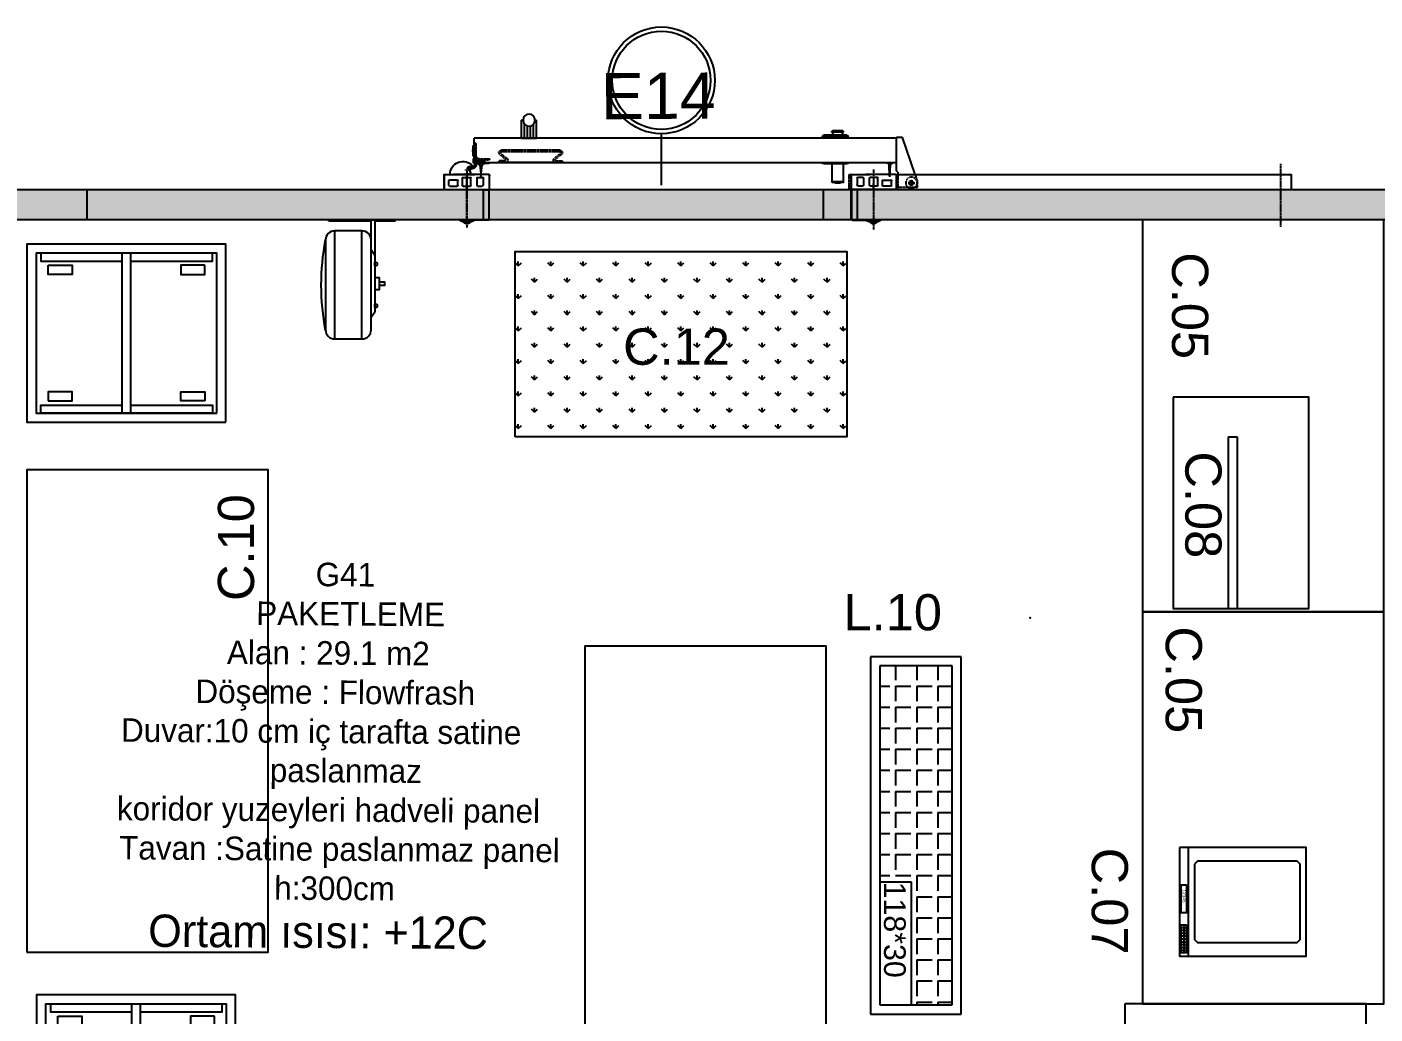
# Model space of a CAD drawing. Header units: millimetres. Extents: x 17474 to 44983, y -1049 to 14585.
# Drawn here: x 21707.8 to 22154.9, y 1171.8 to 1499.1 of the extents above; entities that cross this region are included whole.
import ezdxf

# ---------------------------------------------------------------- set-up
doc = ezdxf.new("R2010")
doc.units = ezdxf.units.MM
doc.linetypes.add('STRICHPUNKT', pattern=[1, 0.5, -0.25, 0, -0.25])
doc.linetypes.add('VERDECKT', pattern=[0.375, 0.25, -0.125])
for name, color, linetype in [('10 CM  SOĞUK ODA PANEL-PASLANMAZ KAPLAMA', 253, 'Continuous'), ('ACHSEN', 12, 'STRICHPUNKT'), ('BEMASSUNG', 9, 'Continuous'), ('Kıtc-028 Yer Izgarası', 252, 'Continuous'), ('NOKTA', 7, 'Continuous'), ('S2000-001 Duvar', 6, 'Continuous'), ('S2000-002 Çizgi', 7, 'Continuous'), ('SOĞUK ODA KAPI', 42, 'Continuous'), ('TEFRIS-SABIT_OGE', 7, 'Continuous'), ('TEXT03', 2, 'Continuous'), ('TXT-YOO', 7, 'Continuous'), ('UMRISS02', 1, 'Continuous'), ('UMRISS03', 2, 'Continuous'), ('UMRISS05', 3, 'Continuous'), ('VERDECKTE', 13, 'VERDECKT'), ('YAZI-1_OGE', 255, 'Continuous')]:
    doc.layers.add(name, color=color, linetype=linetype)
doc.layers.add('DÖŞEME', color=7, linetype='Continuous', lineweight=13, true_color=0x616161)
doc.styles.add('MEKAN', font='stylu.ttf', dxfattribs={"height": 13})
doc.styles.get("Standard").update_dxf_attribs({"font": 'arial.ttf'})
doc.styles.add('X_Roads$0$Standard', font='arial.ttf')

# ---------------------------------------------------------------- blocks, each defined once
blk = doc.blocks.new('A$C05756873')
at = {"layer": 'S2000-002 Çizgi'}
for p, q in [((88.93, 11.99), (69.86, 0)), ((144.93, 11.99), (125.86, 0))]:
    blk.add_line(p, q, dxfattribs=at)
for points in [[(0, 0), (165, 0), (165, 80), (0, 80)], [(18.34, 11.61), (74.34, 11.61), (74.34, 67.61), (18.34, 67.61)], [(88.93, 11.99), (144.93, 11.99), (144.93, 67.99), (88.93, 67.99)], [(20.34, 13.61), (72.34, 13.61), (72.34, 65.61), (20.34, 65.61)], [(90.93, 13.99), (142.93, 13.99), (142.93, 65.99), (90.93, 65.99)]]:
    blk.add_lwpolyline(points, close=True, dxfattribs=at)
blk = doc.blocks.new('A$C4F8968D0')
blk.add_line((13.15, 18.31), (13.15, 21.31))
at = {"layer": 'S2000-002 Çizgi'}
for p, q in [((13.15, 21.31), (70, 21.31)), ((13.15, 18.31), (70, 18.31))]:
    blk.add_line(p, q, dxfattribs=at)
blk.add_lwpolyline([(0, 0), (70, 0), (70, 45), (0, 45)], close=True, dxfattribs=at)
blk = doc.blocks.new('A$C36841426')
at = {"layer": 'S2000-002 Çizgi'}
for p, q in [((36, 3), (0, 3)), ((25.59, 1.48), (34.9, 1.48)), ((26.55, 2.36), (26.55, 0.61)), ((27.5, 2.36), (27.5, 0.61)), ((28.45, 2.36), (28.45, 0.61)), ((29.4, 2.36), (29.4, 0.61)), ((30.35, 2.36), (30.35, 0.61)), ((31.3, 2.36), (31.3, 0.61)), ((32.25, 2.36), (32.25, 0.61)), ((33.2, 2.36), (33.2, 0.61)), ((34.15, 2.36), (34.15, 0.61))]:
    blk.add_line(p, q, dxfattribs=at)
for points in [[(0, 0), (36, 0), (36, 42), (0, 42)], [(5.5, 5), (30.5, 5), (31.5, 6), (31.5, 39), (30.5, 40), (5.5, 40), (4.5, 39), (4.5, 6)], [(12.32, 2.36), (21.62, 2.36), (21.62, 0.61), (12.32, 0.61)], [(25.59, 2.36), (34.9, 2.36), (34.9, 0.61), (25.59, 0.61)]]:
    blk.add_lwpolyline(points, close=True, dxfattribs=at)
blk.add_text('12345', height=1.12, dxfattribs=at).set_placement((13.85, 1))
blk = doc.blocks.new('A$C7A461B3E')
at = {"layer": 'S2000-002 Çizgi'}
for points in [[(0, 0), (59, 0), (59, 66), (0, 66)], [(3, 3), (56, 3), (56, 63), (3, 63)], [(7, 59), (7, 51), (10.05, 51), (10.05, 59)], [(52, 59), (52, 51), (48.95, 51), (48.95, 59)], [(3, 31.5), (56, 31.5), (56, 34.5), (3, 34.5)], [(7, 7), (7, 15), (10.05, 15), (10.05, 7)], [(52, 7), (52, 15), (48.95, 15), (48.95, 7)]]:
    blk.add_lwpolyline(points, close=True, dxfattribs=at)
for points in [[(5.63, 31.5), (5.63, 4.42), (3, 4.42), (3, 61.36), (5.63, 61.36), (5.63, 34.5)], [(53.37, 31.5), (53.37, 4.42), (56, 4.42), (56, 61.36), (53.37, 61.36), (53.37, 34.5)]]:
    blk.add_lwpolyline(points, dxfattribs=at)
blk = doc.blocks.new('A$C09E06200')
at = {"layer": 'Kıtc-028 Yer Izgarası'}
for p, q in [((118.4, 30), (0, 30)), ((0, 30), (0, 0)), ((115.4, 27), (3, 27)), ((3, 27), (3, 3)), ((9.65, 22.26), (9.65, 27)), ((16.63, 22.26), (16.63, 27)), ((23.62, 22.26), (23.62, 27)), ((30.6, 22.26), (30.6, 27)), ((37.59, 22.26), (37.59, 27)), ((44.57, 22.26), (44.57, 27)), ((51.56, 22.26), (51.56, 27)), ((58.54, 22.26), (58.54, 27)), ((65.53, 22.26), (65.53, 27)), ((72.51, 22.26), (72.51, 27)), ((79.5, 22.26), (79.5, 27)), ((86.48, 22.26), (86.48, 27)), ((93.47, 22.26), (93.47, 27)), ((100.45, 22.26), (100.45, 27)), ((107.44, 22.26), (107.44, 27)), ((114.42, 22.26), (114.42, 27)), ((115.4, 3), (115.4, 27)), ((118.4, 0), (118.4, 30)), ((3, 22.26), (7.74, 22.26)), ((9.65, 22.26), (14.73, 22.26)), ((9.65, 15.27), (9.65, 20.35)), ((16.63, 22.26), (21.71, 22.26)), ((16.63, 15.27), (16.63, 20.35)), ((23.62, 22.26), (28.7, 22.26)), ((23.62, 15.27), (23.62, 20.35)), ((30.6, 22.26), (35.68, 22.26)), ((30.6, 15.27), (30.6, 20.35)), ((37.59, 22.26), (42.67, 22.26)), ((37.59, 15.27), (37.59, 20.35)), ((44.57, 22.26), (49.65, 22.26)), ((44.57, 15.27), (44.57, 20.35)), ((51.56, 22.26), (56.64, 22.26)), ((51.56, 15.27), (51.56, 20.35)), ((58.54, 22.26), (63.62, 22.26)), ((58.54, 15.27), (58.54, 20.35)), ((65.53, 22.26), (70.61, 22.26)), ((65.53, 15.27), (65.53, 20.35)), ((72.51, 22.26), (77.59, 22.26)), ((72.51, 15.27), (72.51, 20.35)), ((79.5, 22.26), (84.58, 22.26)), ((79.5, 15.27), (79.5, 20.35)), ((86.48, 22.26), (91.56, 22.26)), ((86.48, 15.27), (86.48, 20.35)), ((93.47, 22.26), (98.55, 22.26)), ((93.47, 15.27), (93.47, 20.35)), ((100.45, 22.26), (105.53, 22.26)), ((100.45, 15.27), (100.45, 20.35)), ((107.44, 22.26), (112.52, 22.26)), ((107.44, 15.27), (107.44, 20.35)), ((114.42, 22.26), (115.4, 22.26)), ((114.42, 15.27), (114.42, 20.35)), ((3, 15.27), (7.74, 15.27)), ((9.65, 15.27), (14.73, 15.27)), ((16.63, 15.27), (21.71, 15.27)), ((23.62, 15.27), (28.7, 15.27)), ((30.6, 15.27), (35.68, 15.27)), ((37.59, 15.27), (42.67, 15.27)), ((44.57, 15.27), (49.65, 15.27)), ((51.56, 15.27), (56.64, 15.27)), ((58.54, 15.27), (63.62, 15.27)), ((65.53, 15.27), (70.61, 15.27)), ((72.51, 15.27), (77.59, 15.27)), ((115.4, 13.5), (74.67, 13.5)), ((74.67, 13.5), (74.67, 3)), ((79.5, 15.27), (84.58, 15.27)), ((86.48, 15.27), (91.56, 15.27)), ((93.47, 15.27), (98.55, 15.27)), ((100.45, 15.27), (105.53, 15.27)), ((107.44, 15.27), (112.52, 15.27)), ((114.42, 15.27), (115.4, 15.27)), ((115.4, 3), (115.4, 13.5)), ((9.65, 8.29), (9.65, 13.37)), ((16.63, 8.29), (16.63, 13.37)), ((23.62, 8.29), (23.62, 13.37)), ((30.6, 8.29), (30.6, 13.37)), ((37.59, 8.29), (37.59, 13.37)), ((44.57, 8.29), (44.57, 13.37)), ((51.56, 8.29), (51.56, 13.37)), ((58.54, 8.29), (58.54, 13.37)), ((65.53, 8.29), (65.53, 13.37)), ((72.51, 8.29), (72.51, 13.37)), ((3, 8.29), (7.74, 8.29)), ((9.65, 8.29), (14.73, 8.29)), ((9.65, 3), (9.65, 6.38)), ((16.63, 8.29), (21.71, 8.29)), ((16.63, 3), (16.63, 6.38)), ((23.62, 8.29), (28.7, 8.29)), ((23.62, 3), (23.62, 6.38)), ((30.6, 8.29), (35.68, 8.29)), ((30.6, 3), (30.6, 6.38)), ((37.59, 8.29), (42.67, 8.29)), ((37.59, 3), (37.59, 6.38)), ((44.57, 8.29), (49.65, 8.29)), ((44.57, 3), (44.57, 6.38)), ((51.56, 8.29), (56.64, 8.29)), ((51.56, 3), (51.56, 6.38)), ((58.54, 8.29), (63.62, 8.29)), ((58.54, 3), (58.54, 6.38)), ((65.53, 8.29), (70.61, 8.29)), ((65.53, 3), (65.53, 6.38)), ((72.51, 3), (72.51, 6.38)), ((0, 0), (118.4, 0)), ((3, 3), (115.4, 3)), ((74.67, 3), (115.4, 3))]:
    blk.add_line(p, q, dxfattribs=at)
blk.add_text('118*30', height=7.2, dxfattribs=at).set_placement((74.5, 4.43))
blk = doc.blocks.new('A$C7EBE6FAF')
at = {"layer": 'S2000-002 Çizgi', "color": 8}
for points in [[(66, 0), (66, 59), (0, 59), (0, 0)], [(63, 3), (63, 56), (3, 56), (3, 3)], [(34.5, 3), (34.5, 56), (31.5, 56), (31.5, 3)], [(7, 52), (15, 52), (15, 48.95), (7, 48.95)], [(59, 52), (51, 52), (51, 48.95), (59, 48.95)], [(7, 7), (15, 7), (15, 10.05), (7, 10.05)], [(59, 7), (51, 7), (51, 10.05), (59, 10.05)]]:
    blk.add_lwpolyline(points, close=True, dxfattribs=at)
for points in [[(34.5, 53.37), (61.58, 53.37), (61.58, 56), (4.64, 56), (4.64, 53.37), (31.5, 53.37)], [(34.5, 5.63), (61.58, 5.63), (61.58, 3), (4.64, 3), (4.64, 5.63), (31.5, 5.63)]]:
    blk.add_lwpolyline(points, dxfattribs=at)
blk = doc.blocks.new('A$C5B685636')
at = {"layer": 'S2000-002 Çizgi', "ltscale": 100}
for points in [[(1.42, 6.7), (1.42, 36.54, -0.414214), (4.42, 39.54), (13.49, 39.54, -0.414214), (16.49, 36.54), (16.49, 6.7, -0.414214), (13.49, 3.7), (4.42, 3.7, -0.414214)], [(17.76, 29.14), (17.76, 27.97), (18.21, 27.97, 0.414214), (18.51, 28.27), (18.51, 28.84, 0.414214), (18.21, 29.14)], [(17.76, 15.3), (17.76, 14.13), (18.21, 14.13, 0.414214), (18.51, 14.43), (18.51, 15, 0.414214), (18.21, 15.3)]]:
    blk.add_lwpolyline(points, format="xyb", close=True, dxfattribs=at)
for points in [[(4.42, 3.7), (4.42, 39.54), (13.49, 39.54), (13.49, 3.7)], [(17.76, 19.31), (17.76, 23.13), (19.34, 23.13), (19.34, 19.31)], [(19.34, 21.81), (19.34, 20.63), (20.91, 20.63), (20.91, 21.81)]]:
    blk.add_lwpolyline(points, close=True, dxfattribs=at)
for points in [[(16.49, 10.03), (17.76, 11.8), (17.76, 30.63), (16.49, 32.41), (16.49, 10.03)], [(2.52, 0.5), (2.52, 0), (24.43, 0), (24.43, 0.5), (17.76, 0.5), (17.76, 11.8), (16.49, 10.03), (16.49, 0.5), (2.52, 0.5)]]:
    blk.add_lwpolyline(points, dxfattribs=at)
blk.add_arc((80.13, 21.72), 80.13, 169.1652, 190.7982, dxfattribs=at)
blk = doc.blocks.new('ET KAPI KOD')
at = {"layer": 'YAZI-1_OGE', "color": 6}
blk.add_line((15252, 7120.58), (15252, 7137.64), dxfattribs=at)
for radius in [17.7, 16.3]:
    blk.add_circle((15252, 7155.33), radius, dxfattribs=at)
blk = doc.blocks.new('11')
at = {"layer": 'UMRISS05'}
for p, q in [((-32.4, 35.6), (17.6, 35.6)), ((-32.4, 35.6), (-32.4, -24.4)), ((-22.4, 35.6), (-22.4, -11.2)), ((-12.4, 35.6), (-12.4, -5)), ((-2.4, 35.6), (-2.4, -5)), ((7.6, 35.6), (7.6, -11.2)), ((17.6, 35.6), (17.6, -24.4)), ((-27.4, -24.4), (-32.4, -24.4)), ((12.6, -24.4), (17.6, -24.4))]:
    blk.add_line(p, q, dxfattribs=at)
blk.add_circle((-7.4, -24.4), 20, dxfattribs=at)
blk = doc.blocks.new('A$C304B054E')
at = {"layer": 'TEXT03'}
h = blk.add_hatch(dxfattribs=at)
h.set_pattern_fill('ANSI31', color=256, angle=-90, style=0)
h.set_pattern_definition([(225, (2402.35979, 1807.77767), (-0.088388348, 0.088388348), [])])
h.paths.add_polyline_path([(1318.5, 227.2, 0.16), (1293.5, 227.2)])
at = {"layer": 'ACHSEN'}
for p, q in [((76, 188.6), (76, 376.8)), ((76, 361.6), (76, 195.4)), ((1424, 183.3), (1424, 384)), ((2775.3, 373.8), (2775.3, 164.8)), ((76, 253.1), (76, 229.1)), ((1424, 253.1), (1424, 229.1))]:
    blk.add_line(p, q, dxfattribs=at)
at = {"layer": 'ACHSEN', "ltscale": 0.1}
for p, q in [((1559, 228), (1541, 228)), ((1550, 219), (1550, 237))]:
    blk.add_line(p, q, dxfattribs=at)
at = {"layer": 'ACHSEN'}
blk.add_lwpolyline([(1342.7, 247.9), (1349.8, 247.9), (1349.8, 201.2), (1342.7, 201.2)], close=True, dxfattribs=at)
at = {"layer": 'BEMASSUNG'}
for p, q in [((130.9, 350), (130.9, 250)), ((1370.9, 350), (1370.9, 250))]:
    blk.add_line(p, q, dxfattribs=at)
at = {"layer": 'TEXT03'}
for p, q in [((1325, 224.2), (1287, 224.2)), ((1287, 224.2), (1287, 165.2)), ((1322, 227.2), (1290, 227.2)), ((1322, 227.2), (1290, 227.2)), ((1325, 224.2), (1325, 165)), ((1335.2, 165), (1260.2, 165)), ((1339.8, 80), (1254.8, 80)), ((1254.8, 80), (1254.8, 75)), ((1339.8, 75), (1254.8, 75)), ((1334.8, 70), (1259.8, 70)), ((1324.6, 60), (1286.6, 60)), ((1286.6, 60), (1286.6, 58)), ((1324.6, 58), (1286.6, 58)), ((1322.6, 55), (1288.6, 55)), ((1324.6, 60), (1324.6, 58)), ((1339.8, 80), (1339.8, 75))]:
    blk.add_line(p, q, dxfattribs=at)
for centre, radius, start, end in [((1290, 224.2), 3, 90, 180), ((1306, 189.2), 40.1, 71.8194, 108.1806), ((1322, 224.2), 3, 0, 90), ((1260.2, 160), 5, 90, 180), ((1335.2, 160), 5, 0, 90), ((1259.8, 75), 5, 180, 270), ((1283.9, 65), 5.65, 297.764, 62.236), ((1291, 58.8), 4.5, 190.0611, 237.319), ((1327.2, 65), 5.65, 117.764, 242.236), ((1320.1, 58.8), 4.5, 302.681, 349.9389), ((1334.8, 75), 5, 270, 0)]:
    blk.add_arc(centre, radius, start, end, dxfattribs=at)
at = {"layer": 'UMRISS02'}
blk.add_line((92.6, 121), (108, 121), dxfattribs=at)
at = {"layer": 'UMRISS03'}
for p, q in [((64.6, 357.7), (66, 359.5)), ((64.6, 357.7), (87.4, 357.7)), ((86, 359.5), (87.4, 357.7)), ((1414, 359.5), (1412.6, 357.7)), ((1435.4, 357.7), (1412.6, 357.7)), ((1435.4, 357.7), (1434, 359.5)), ((147, 351.2), (50, 351.2)), ((50, 351.2), (50, 350)), ((147.3, 350), (50, 350)), ((53.5, 353.2), (98.5, 353.2)), ((53.5, 353.2), (53.5, 351.2)), ((53.5, 351.2), (98.5, 351.2)), ((98.5, 351.2), (98.5, 353.2)), ((148.8, 252.7), (148.8, 348.5)), ((150, 348.2), (150, 253)), ((150, 331.7), (150, 253)), ((1350, 348.2), (1350, 253)), ((1351.2, 252.7), (1351.2, 348.5)), ((1352.7, 350), (1450, 350)), ((1353, 351.2), (1450, 351.2)), ((1401.5, 351.2), (1401.5, 353.2)), ((1446.5, 353.2), (1401.5, 353.2)), ((1446.5, 351.2), (1401.5, 351.2)), ((1446.5, 353.2), (1446.5, 351.2)), ((1450, 351.2), (1450, 350)), ((0, 248), (0, 202)), ((0, 202), (0, 248)), ((2, 250), (135.1, 250)), ((16, 236.7), (16, 220.7)), ((18, 238.7), (44, 238.7)), ((46, 236.7), (46, 220.7)), ((61, 236.7), (61, 211.7)), ((63, 238.7), (87, 238.7)), ((89, 236.7), (89, 211.7)), ((109, 211.7), (109, 236.7)), ((111, 238.7), (125, 238.7)), ((130, 211.7), (130, 233.7)), ((135, 251.2), (147.3, 251.2)), ((135, 251.2), (135, 250)), ((135, 251.2), (135.1, 251.2)), ((135, 250), (148, 250)), ((143.8, 250), (147, 250)), ((150, 200), (150, 248)), ((1350, 202), (1350, 248)), ((1365, 250), (1352, 250)), ((1365, 251.2), (1352.7, 251.2)), ((1356.2, 250), (1353, 250)), ((1365, 251.2), (1364.9, 251.2)), ((1498, 250), (1364.9, 250)), ((1365, 251.2), (1365, 250)), ((1370, 211.7), (1370, 233.7)), ((1389, 238.7), (1375, 238.7)), ((1391, 211.7), (1391, 236.7)), ((1411, 236.7), (1411, 211.7)), ((1437, 238.7), (1413, 238.7)), ((1439, 236.7), (1439, 211.7)), ((1454, 236.7), (1454, 220.7)), ((1482, 238.7), (1456, 238.7)), ((1484, 236.7), (1484, 220.7)), ((1500, 248), (1500, 202)), ((1500, 202), (1500, 248)), ((2, 200), (89.4, 200)), ((2, 200), (101.7, 200)), ((2, 200), (3, 200)), ((44, 218.7), (18, 218.7)), ((63, 209.7), (87, 209.7)), ((81.3, 179.5), (81.3, 179.5)), ((97.7, 174.1), (82.1, 179.8)), ((99.4, 178.8), (83.1, 184.7)), ((150, 200), (88.2, 200)), ((111, 209.7), (128, 209.7)), ((1352, 200), (1411.8, 200)), ((1389, 209.7), (1372, 209.7)), ((1498, 200), (1398.3, 200)), ((1498, 200), (1410.6, 200)), ((1437, 209.7), (1413, 209.7)), ((1456, 218.7), (1482, 218.7)), ((1477.5, 204.1), (1475.8, 169.6)), ((1478.5, 204.1), (1480.1, 169.6)), ((1498, 200), (1497, 200)), ((1505, 193), (1500, 188)), ((1505, 193), (1500, 188)), ((1500, 188), (1500, 78)), ((1505, 193), (1505, 200.5)), ((1505, 193), (1505, 200.5)), ((1562.2, 200.5), (1520, 78)), ((97, 139.5), (100, 139.5)), ((97, 139.5), (97, 104.5)), ((97.5, 163), (97.5, 150)), ((97.5, 163), (114.8, 163)), ((97.5, 163), (114.8, 163)), ((97.5, 163), (97.5, 150)), ((99.5, 148), (100, 148)), ((100, 160), (108, 160)), ((100, 160), (108, 160)), ((100, 160), (100, 148)), ((101, 163), (101, 169.4)), ((103, 163), (117, 163)), ((103.5, 160), (117.6, 160)), ((106, 163), (106, 169.4)), ((106, 163), (117, 163)), ((113.9, 165.5), (115.5, 165.5)), ((117.1, 160), (114.8, 163)), ((118, 160.3), (118, 162)), ((120.9, 160), (120.9, 160.3)), ((124.9, 160), (124.9, 160.3)), ((127, 160.3), (127, 162)), ((127.9, 160), (130.2, 163)), ((128, 163), (142, 163)), ((128, 163), (142, 163)), ((128.5, 163), (147.3, 163)), ((129.5, 165.5), (131.1, 165.5)), ((130.2, 163), (149, 163)), ((137, 160), (131, 160)), ((136.5, 160), (151.5, 160)), ((151.5, 160.5), (151.5, 160)), ((395, 161), (179, 161)), ((1466.5, 160), (1466.8, 161.5)), ((1471.7, 164.2), (1468.1, 163)), ((1484.2, 164.2), (1487.8, 163)), ((1489.5, 160), (1489.1, 161.5)), ((97, 104.5), (100, 104.5)), ((1520, 78), (1500, 78))]:
    blk.add_line(p, q, dxfattribs=at)
at = {"layer": 'UMRISS03', "linetype": 'STRICHPUNKT'}
for p, q in [((1477.2, 204.1), (1476.7, 195.5)), ((1478.8, 204.1), (1479.2, 195.5))]:
    blk.add_line(p, q, dxfattribs=at)
at = {"layer": 'UMRISS03', "flags": 128}
for points in [[(81.3, 179.5), (81.1, 179.5), (80.7, 179.7), (80.5, 179.8), (80.4, 179.9), (80.3, 180), (80.3, 180), (80.3, 180), (80.3, 180)], [(81.9, 174.8), (82.2, 175.2), (82.4, 175.7), (82.5, 176.3), (82.6, 176.8), (82.6, 177.4), (82.6, 177.9), (82.4, 178.3), (82.2, 178.7), (82, 179.1), (81.7, 179.3), (81.3, 179.4)]]:
    blk.add_lwpolyline(points, dxfattribs=at)
at = {"layer": 'UMRISS03'}
for centre, radius, start, end in [((76, 314.2), 45, 104.7316, 120), ((76, 351.2), 13, 39.7021, 140.2979), ((76, 314.2), 45, 60, 75.2684), ((1424, 314.2), 45, 104.7316, 120), ((1424, 351.2), 13, 39.7021, 140.2979), ((1424, 314.2), 45, 60, 75.2684), ((147, 348.2), 3, 0, 90), ((147.3, 348.5), 1.5, 0, 90), ((1353, 348.2), 3, 90, 180), ((1352.7, 348.5), 1.5, 90, 180), ((2, 248), 2, 90, 180), ((18, 236.7), 2, 90, 180), ((44, 236.7), 2, 0, 90), ((63, 236.7), 2, 90, 180), ((87, 236.7), 2, 0, 90), ((111, 236.7), 2, 90, 180), ((125, 233.7), 5, 0, 90), ((147, 253), 3, 270, 0), ((147.3, 252.7), 1.5, 270, 0), ((148, 248), 2, 0, 90), ((1353, 253), 3, 180, 270), ((1352, 248), 2, 90, 180), ((1352.7, 252.7), 1.5, 180, 270), ((1375, 233.7), 5, 90, 180), ((1389, 236.7), 2, 0, 90), ((1413, 236.7), 2, 90, 180), ((1437, 236.7), 2, 0, 90), ((1456, 236.7), 2, 90, 180), ((1482, 236.7), 2, 0, 90), ((1498, 248), 2, 0, 90), ((2, 202), 2, 180, 270), ((18, 220.7), 2, 180, 270), ((62.9, 200), 43, 180, 318.0866), ((44, 220.7), 2, 270, 0), ((63, 211.7), 2, 180, 270), ((75.7, 225.1), 27.4, 246.6205, 293.3795), ((82.4, 184.2), 3.42, 223.9504, 244.5133), ((82.3, 179.6), 2.02, 132.0695, 168.2654), ((81.5, 181), 1.52, 217.9227, 258.3654), ((60.3, 200), 28, 317.518, 0.0451), ((87, 211.7), 2, 270, 0), ((111, 211.7), 2, 180, 270), ((-217.7, 218.6), 339.9, 351.4567, 357.9851), ((122.5, 207.2), 0.75, 320.1906, 219.8094), ((121.7, 206.6), 0.25, 357.9851, 39.8094), ((123.3, 206.6), 0.25, 140.1906, 182.0149), ((462.7, 218.6), 339.9, 182.0149, 188.5433), ((128, 211.7), 2, 270, 0), ((148, 202), 2, 270, 0), ((1352, 202), 2, 180, 270), ((1372, 211.7), 2, 180, 270), ((1389, 211.7), 2, 270, 0), ((1413, 211.7), 2, 180, 270), ((1437, 211.7), 2, 270, 0), ((1456, 220.7), 2, 180, 270), ((1478, 204.8), 0.75, 320.1906, 219.8094), ((1477.2, 204.1), 0.25, 357.9851, 39.8094), ((1478.7, 204.1), 0.25, 140.1906, 182.0149), ((1482, 220.7), 2, 270, 0), ((1498, 202), 2, 270, 0), ((99.5, 150), 2, 180, 284.4626), ((99.5, 150), 2, 180, 270), ((96, 169.4), 5, 0, 70), ((96, 169.4), 10, 0, 70), ((114, 162.5), 3, 90.4655, 170.4098), ((115.4, 168.5), 3, 270.4655, 351.4567), ((117, 162), 1, 0, 90), ((122.9, 160.3), 2, 0, 180), ((129.5, 168.5), 3, 188.5433, 270), ((128, 162), 1, 90, 180), ((131, 162.5), 3, 9.5902, 89.5345), ((149, 160.5), 2.5, 0, 90), ((1468.8, 161.1), 2, 108.4175, 168), ((1469.8, 169.8), 6, 288.4175, 357.2876), ((1486.1, 169.8), 6, 182.7124, 251.5825), ((1487.2, 161.1), 2, 12, 71.5825)]:
    blk.add_arc(centre, radius, start, end, dxfattribs=at)
at = {"layer": 'UMRISS03', "linetype": 'STRICHPUNKT'}
blk.add_arc((1478, 204.8), 1.05, 321.2647, 218.7353, dxfattribs=at)
at = {"layer": 'UMRISS03'}
for points, knots in [([(79.9, 181.8), (79.6, 181.5), (79.3, 181.1), (78.9, 180.5), (78.8, 180.3), (78.6, 179.9), (78.6, 179.7), (78.5, 179.3), (78.4, 179.1), (78.4, 178.7), (78.4, 178.5), (78.4, 178.1), (78.4, 177.9), (78.5, 177.5), (78.6, 177.4), (78.7, 177), (78.8, 176.9), (79, 176.6), (79.1, 176.4), (79.5, 176.1), (79.7, 175.8), (80.3, 175.4), (80.6, 175.3), (81.2, 175), (81.6, 174.9), (81.9, 174.8)], [0, 0, 0, 0, 0.125, 0.125, 0.1875, 0.1875, 0.25, 0.25, 0.3125, 0.3125, 0.375, 0.375, 0.4375, 0.4375, 0.5, 0.5, 0.5625, 0.5625, 0.625, 0.625, 0.75, 0.75, 0.875, 0.875, 1, 1, 1, 1]), ([(79.9, 181.8), (80.5, 182.4), (81, 183.1), (82, 184.4), (82.5, 185.1), (83.8, 187.2), (84.5, 188.7), (85.4, 191), (85.7, 191.8), (86, 193), (86.2, 193.4), (86.3, 194.2), (86.4, 194.6), (86.8, 196.7), (87, 198.3), (87, 200)], [0, 0, 0, 0, 0.125, 0.125, 0.25, 0.25, 0.5, 0.5, 0.625, 0.625, 0.6875, 0.6875, 0.75, 0.75, 1, 1, 1, 1]), ([(94.9, 171.3), (94.9, 171.3), (94.9, 171.3), (94.7, 171.4), (94.1, 171.5), (93.3, 171.7), (92.2, 172), (90.8, 172.4), (89.3, 172.8), (87.4, 173.3), (85.4, 173.8), (83.5, 174.3), (82.3, 174.7), (81.9, 174.8)], [0, 0, 0, 0, 0.050779, 0.152275, 0.250909, 0.349543, 0.451055, 0.552565, 0.651102, 0.749638, 0.851083, 0.952528, 1, 1, 1, 1])]:
    blk.add_open_spline(points, degree=3, knots=knots, dxfattribs=at)
at = {"layer": 'UMRISS05'}
for p, q in [((1499, 250), (2810, 250)), ((2810, 250), (2810, 200.5)), ((0, 200.5), (0, 202)), ((99.9, 200), (31.6, 200)), ((150.6, 203), (150.6, 205.3)), ((1500, 200.5), (1500, 202)), ((1500, 200.5), (2810, 200.5)), ((100, 160), (100, 80)), ((100, 160), (1500, 160)), ((120, 160), (100, 160)), ((100, 160), (108, 160)), ((120, 160), (100, 160)), ((100, 160), (108, 160)), ((120, 160), (100, 160)), ((178, 160), (179, 161)), ((178, 160), (179, 161)), ((396, 160), (395, 161)), ((1500, 160), (1500, 80)), ((1500, 80), (100, 80))]:
    blk.add_line(p, q, dxfattribs=at)
blk.add_arc((147.6, 203), 3, 270, 0, dxfattribs=at)
at = {"layer": 'VERDECKTE', "ltscale": 0.1}
for p, q in [((1570, 243), (1505, 243)), ((1505, 200.5), (1505, 243)), ((1570, 243), (1570, 223)), ((1562.2, 200.5), (1570, 223))]:
    blk.add_line(p, q, dxfattribs=at)
at = {"layer": 'VERDECKTE'}
for p, q in [((72.3, 186.5), (72.9, 188.4)), ((83.1, 184.7), (72.9, 188.4)), ((82.1, 179.8), (74.1, 182.7)), ((2103, 202), (2103, 200.5)), ((2110, 202), (2110, 200.5)), ((101, 97), (101, 163)), ((106, 163), (106, 97)), ((107.5, 156), (107.5, 155.5)), ((107.5, 156), (108.5, 156)), ((107.5, 155.5), (109, 152)), ((107.5, 152), (109, 152)), ((107.5, 152), (107.5, 151.5)), ((107.5, 151.5), (109, 148)), ((107.5, 148), (109, 148)), ((107.5, 148), (107.5, 147.5)), ((107.5, 147.5), (108.5, 145.2)), ((109, 159), (109, 156.5)), ((110.3, 144), (112.5, 144)), ((112.5, 159), (112.5, 152)), ((112.5, 147), (112.5, 144)), ((113.5, 151), (131.5, 151)), ((113.5, 148), (151.5, 148)), ((119.2, 152.2), (114, 159)), ((116.8, 159.3), (114.5, 159.8)), ((120, 151.8), (125, 151.8)), ((120.9, 156.3), (120.9, 160)), ((124.9, 156.3), (124.9, 160)), ((125.8, 152.2), (131, 159)), ((128.2, 159.3), (130.4, 159.8)), ((132.5, 159), (132.5, 152)), ((135.5, 159), (135.5, 151.5)), ((136.5, 150.5), (139, 150.5)), ((139.5, 152), (139.5, 151)), ((139.5, 152), (140, 152)), ((140, 152), (143.5, 150.5)), ((143.5, 152), (143.5, 150.5)), ((143.5, 152), (144, 152)), ((144, 152), (147.5, 150.5)), ((147.5, 152), (148, 152)), ((147.5, 152), (147.5, 150.5)), ((148, 152), (150.3, 151)), ((151.5, 149.2), (151.5, 148)), ((180.8, 159), (181.5, 154.5)), ((181.5, 159), (180.8, 159)), ((181.5, 160), (181.5, 159)), ((181.5, 154.6), (181.6, 154.5)), ((202, 154.5), (181.5, 154.5)), ((184.5, 133.8), (204.1, 149.4)), ((188.1, 130.3), (209.3, 147.5)), ((384.5, 161), (190.4, 161)), ((385.9, 130.3), (364.7, 147.5)), ((389.5, 133.8), (369.9, 149.4)), ((372, 154.5), (392.5, 154.5)), ((392.5, 160), (392.5, 159)), ((393.3, 159), (392.5, 154.5)), ((392.5, 159), (393.3, 159)), ((106, 97), (101, 97)), ((384, 125), (190, 125)), ((384, 120), (190, 120))]:
    blk.add_line(p, q, dxfattribs=at)
for radius in [19, 7]:
    blk.add_circle((1550, 228), radius, dxfattribs=at)
for centre, radius, start, end in [((1550, 228), 8, 342.3382, 281.6046), ((75.1, 185.5), 3, 161.2417, 250), ((1505.4, 201.5), 1.5, 270, 315), ((108, 159), 1, 0, 90), ((108.5, 156.5), 0.5, 270, 0), ((110.3, 146), 2, 203.1986, 270), ((113.5, 159), 1, 90, 180), ((113.5, 152), 1, 180, 270), ((113.5, 147), 1, 90, 180), ((114.4, 159.3), 0.5, 77.0808, 217), ((117, 160.3), 1, 260, 0), ((120, 152.8), 1, 217, 270), ((122.9, 156.3), 2, 180, 0), ((125, 152.8), 1, 270, 323), ((128, 160.3), 1, 180, 280), ((130.6, 159.3), 0.5, 323, 102.9192), ((131.5, 159), 1, 0, 90), ((131.5, 152), 1, 270, 0), ((136.5, 159), 1, 90, 180), ((136.5, 151.5), 1, 180, 270), ((139, 151), 0.5, 270, 0), ((149.5, 149.2), 2, 0, 66.8014), ((202, 151.5), 3, 315, 90), ((203.5, 153), 8, 313.2038, 90), ((370.5, 153), 8, 90, 223.2038), ((372, 151.5), 3, 90, 225), ((190, 128), 8, 130.4238, 270), ((190, 128), 3, 130.4238, 270), ((384, 128), 8, 270, 49.5762), ((384, 128), 3, 270, 49.5762)]:
    blk.add_arc(centre, radius, start, end, dxfattribs=at)
at = {"layer": 'BEMASSUNG'}
blk.add_blockref('11', (289.4, 44.4), dxfattribs=at)

msp = doc.modelspace()

# ---------------------------------------------------------------- hatches: boundary and pattern name
at = {"layer": '10 CM  SOĞUK ODA PANEL-PASLANMAZ KAPLAMA'}
h = msp.add_hatch(dxfattribs=at)
h.set_pattern_fill('HONEY', color=256, scale=1.5)
h.set_pattern_definition([(0, (-11750.1454, 13892.97), (7.14375, 4.12444597), [4.7625, -9.525]), (120, (-11750.1454, 13892.97), (-7.14375, 4.124446), [4.7625, -9.525]), (60, (-11750.1454, 13892.97), (2e-08, 8.24889196), [-9.525, 4.7625])])
h.paths.add_polyline_path([(22855.87, 1435.21), (19430.97, 1435.21), (19430.97, 1445.21), (22855.87, 1445.21)])
at = {"layer": 'Kıtc-028 Yer Izgarası'}
h = msp.add_hatch(dxfattribs=at)
h.set_pattern_fill('GRASS', color=256, scale=0.3)
h.set_pattern_definition([(90, (3631.8574, 14302.934), (-5.3881537, 5.3881537), [1.42875, -9.3475573]), (45, (3631.8574, 14302.934), (-5.3881537, 5.3881537), [1.42875, -6.19125]), (135, (3631.8574, 14302.934), (-5.3881537, -5.3881537), [1.42875, -6.19125])])
h.paths.add_polyline_path([(21979.34, 1424.65), (21869.34, 1424.65), (21869.34, 1363.26), (21979.34, 1363.26)])

# ---------------------------------------------------------------- linework, layer by layer
for p, q in [((21727.81, 1435.21), (21727.81, 1445.21)), ((21971.85, 1445.21), (21971.85, 1435.21))]:
    msp.add_line(p, q)
at = {"layer": '10 CM  SOĞUK ODA PANEL-PASLANMAZ KAPLAMA'}
msp.add_lwpolyline([(22855.87, 1435.21), (19430.97, 1435.21), (19430.97, 1445.21), (22855.87, 1445.21), (22855.87, 1435.21)], dxfattribs=at)
at = {"layer": 'Kıtc-028 Yer Izgarası'}
msp.add_lwpolyline([(21869.74, 1363.26), (21869.74, 1424.65), (21979.74, 1424.65), (21979.74, 1363.26), (21869.74, 1363.26)], dxfattribs=at)
at = {"layer": 'NOKTA', "color": 3}
msp.add_point((22040.49, 1303.2), dxfattribs=at)
at = {"layer": 'S2000-001 Duvar', "color": 0}
for points in [[(22077.81, 1305.21), (22157.81, 1305.21), (22157.81, 1435.21), (22077.81, 1435.21)], [(21707.81, 1192.32), (21787.81, 1192.32), (21787.81, 1352.32), (21707.81, 1352.32)], [(22077.81, 1175.21), (22157.81, 1175.21), (22157.81, 1305.21), (22077.81, 1305.21)]]:
    msp.add_lwpolyline(points, close=True, dxfattribs=at)
at = {"layer": 'S2000-001 Duvar', "color": 0, "linetype": 'ByBlock'}
msp.add_lwpolyline([(21892.81, 1053.76), (21972.81, 1053.76), (21972.81, 1293.76), (21892.81, 1293.76)], close=True, dxfattribs=at)

# ---------------------------------------------------------------- block references
at = {"layer": 'DÖŞEME'}
msp.add_blockref('ET KAPI KOD', (6666.21, -5673.93), dxfattribs=at)
at = {"layer": 'Kıtc-028 Yer Izgarası', "rotation": 270}
msp.add_blockref('A$C09E06200', (21987.61, 1290.25), dxfattribs=at)
at = {"layer": 'S2000-002 Çizgi', "xscale": -1, "rotation": 180}
msp.add_blockref('A$C5B685636', (21805.43, 1435.21), dxfattribs=at)
at = {"layer": 'S2000-002 Çizgi'}
for name, p, rotation in [('A$C4F8968D0', (22087.88, 1376.32), 269.9999999999999), ('A$C36841426', (22090.03, 1227.01), 270), ('A$C7A461B3E', (21777, 1119.16), 89.99999999999993), ('A$C05756873', (22071.95, 1175.21), 270)]:
    msp.add_blockref(name, p, dxfattribs=dict(at, rotation=rotation))
at = {"layer": 'SOĞUK ODA KAPI', "xscale": -0.1, "yscale": 0.1, "zscale": 0.1, "rotation": 180}
msp.add_blockref('A$C304B054E', (21846.13, 1470.21), dxfattribs=at)
at = {"layer": 'TEFRIS-SABIT_OGE', "linetype": 'ByBlock'}
msp.add_blockref('A$C7EBE6FAF', (21707.81, 1368.1), dxfattribs=at)

# ---------------------------------------------------------------- texts
at = {"layer": 'Kıtc-028 Yer Izgarası', "insert": (21905.52, 1399.1), "char_height": 12, "attachment_point": 1, "style": 'X_Roads$0$Standard'}
msp.add_mtext_dynamic_manual_height_columns('{\\C0;C.12}', width=300.4683, gutter_width=50, heights=[24.02], dxfattribs=at)
at = {"layer": 'S2000-002 Çizgi', "char_height": 12, "attachment_point": 1, "style": 'X_Roads$0$Standard'}
for s, insert, rotation in [('C.05', (22099.56, 1424.4), 270), ('C.08', (22103.96, 1358.37), 270), ('C.10', (21771.12, 1308.79), 90), ('C.05', (22097.45, 1300.36), 270), ('C.07', (22072.92, 1227), 270)]:
    msp.add_mtext_dynamic_manual_height_columns(s, width=300.4683, gutter_width=50, heights=[24.02], dxfattribs=dict(at, insert=insert, rotation=rotation))
at = {"layer": 'S2000-002 Çizgi', "insert": (21978.63, 1311.06), "char_height": 12, "attachment_point": 1, "style": 'X_Roads$0$Standard'}
msp.add_mtext_dynamic_manual_height_columns('L.10', width=300.4683, gutter_width=50, heights=[24.02], dxfattribs=at)
at = {"layer": 'TXT-YOO', "style": 'MEKAN'}
for s, insert, char_height, width, attachment_point, rotation in [('\\pi140.51752;{\\f@Arial Unicode MS|b0|i0|c162|p34;\\H0.625x;E14}  \\P\\pi152.64709; \\P\\pi140.50622;   ', (21758.18, 1392.12), 24.4608, 317.435, 7, 0.3803), ('\\pi90.07397;G41\\P\\pi70.45406;PAKETLEME  \\P\\pi60.82968;Alan : 29.1 m2   \\P\\pi50.45728;Döşeme : Flowfrash\\P\\pi25.86958;Duvar:10 cm iç tarafta satine \\P\\pi75.29051;paslanmaz\\P\\pi24.68473;koridor yuzeyleri hadveli panel\\P\\pi22.59483; Tavan :Satine paslanmaz panel  \\P\\pi77.02924;h:300cm \\P\\pi35.33402;{\\H1.3736x;\\C14;\\c158;Ortam ısısı: +12C}\\P\\pi97.7769; \\P\\pi93.90545;   ', (21713.51, 1322.1), 7.8, 199.4252, 1, 359.6197)]:
    msp.add_mtext(s, dxfattribs=dict(at, insert=insert, char_height=char_height, width=width, attachment_point=attachment_point, rotation=rotation))

doc.saveas('drawing.dxf')
